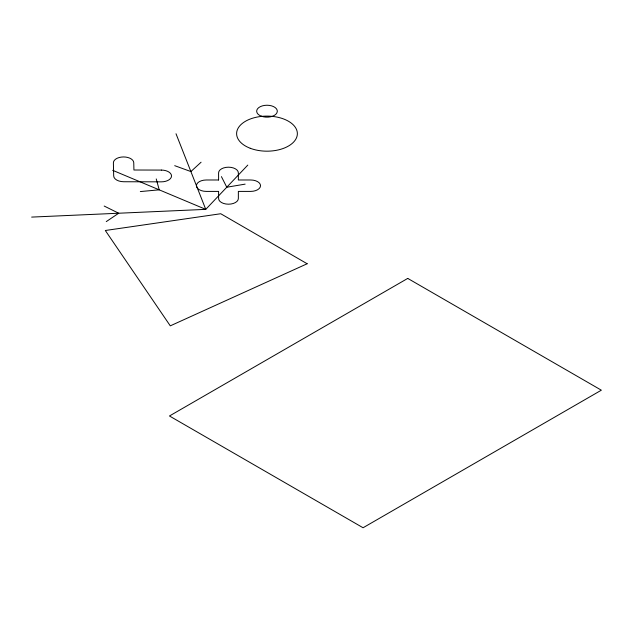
<?xml version="1.0" encoding="UTF-8"?>
<svg xmlns="http://www.w3.org/2000/svg" width="633" height="633" viewBox="0 0 633 633"><rect width="100%" height="100%" fill="white"/><g stroke="black" fill="none" stroke-linecap="round" stroke-linejoin="round"><path stroke-width="0.95" d="M247.796 165.086L205.757 209.365L31.65 217.095M201.08 162.214L190.889 171.559L174.708 165.672M106.257 221.613L118.703 213.234L104.184 206.049M245.137 184.132L226.78 187.226L221.423 176.631M140.328 191.562L159.223 189.837L156.232 178.933M112.682 170.317L205.757 209.365L176.014 133.753M407.747 278.409L169.462 415.984L363.065 527.756L601.35 390.189L407.747 278.409M307.163 263.755L170.285 325.853L105.323 230.499L220.751 213.74L307.163 263.755M218.591 179.986L206.311 179.986A9.883 5.705 0 0 0 196.428 185.691A9.883 5.705 0 0 0 206.311 191.403L218.591 191.403L218.591 198.493A9.883 5.705 0 0 0 228.473 204.198A9.883 5.705 0 0 0 238.356 198.493L238.356 191.403L250.644 191.403A9.883 5.705 0 0 0 260.527 185.691A9.883 5.705 0 0 0 250.644 179.986L238.356 179.986L238.356 172.896A9.883 5.705 0 0 0 228.473 167.191A9.883 5.705 0 0 0 218.591 172.896L218.591 179.986M161.375 170.079L133.927 170.008L133.761 162.752A10.183 5.879 0 0 0 123.443 156.944A10.183 5.879 0 0 0 113.394 162.903L113.687 175.958A10.152 5.863 0 0 0 123.791 181.742L161.28 181.845A10.183 5.879 0 0 0 171.519 175.99A10.183 5.879 0 0 0 161.375 170.079M261.302 116.171A10.318 5.958 0 0 0 277.294 111.558A10.318 5.958 0 0 0 262.371 105.869A10.318 5.958 0 0 0 261.302 116.171M250.257 148.28A30.368 17.534 0 0 0 297.304 134.694A30.368 17.534 0 0 0 253.406 117.96A30.368 17.534 0 0 0 250.257 148.28"/></g></svg>
